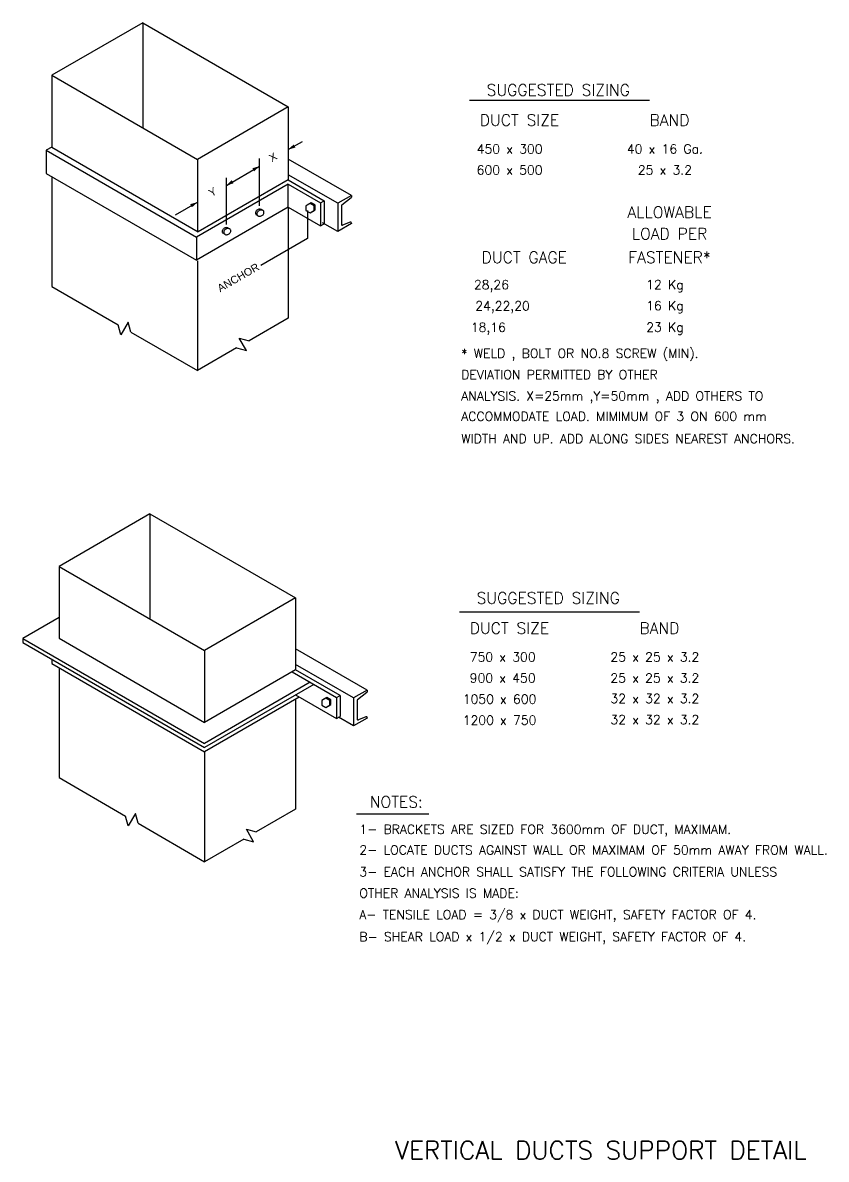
# Model space of a CAD drawing. Header units: millimetres. Extents: x -95178 to 274693, y -2232 to 263302.
# Drawn here: x 182632 to 201187, y 234274 to 260501 of the extents above; entities that cross this region are included whole.
import ezdxf
from ezdxf.enums import TextEntityAlignment as Align

# ---------------------------------------------------------------- set-up
doc = ezdxf.new("R2010")
doc.units = ezdxf.units.MM
for name, color, linetype in [('MDUCT', 3, 'Continuous'), ('MEQUIP', 2, 'Continuous'), ('MNOTE', 7, 'Continuous'), ('MTEXT', 4, 'Continuous'), ('MTEXT1', 1, 'Continuous'), ('TXT', 3, 'Continuous'), ('WALL', 7, 'Continuous')]:
    doc.layers.add(name, color=color, linetype=linetype)
doc.styles.add('SIM1', font='ROMANS.SHX', dxfattribs={"width": 0.8, "height": 250})
doc.styles.add('SIMR', font='ROMANS.SHX', dxfattribs={"oblique": 20, "height": 250})
doc.styles.add('SIMT', font='ROMANS.SHX', dxfattribs={"oblique": 20, "height": 400})
doc.styles.get("Standard").update_dxf_attribs({"font": 'arial.ttf'})

# ---------------------------------------------------------------- blocks, each defined once
blk = doc.blocks.new('ARR01B')
at = {"color": 2}
blk.add_lwpolyline([(-2, 0, 1, 0, 0), (0, 0, 0, 0, 0)], format="xyseb", dxfattribs=at)

msp = doc.modelspace()

# ---------------------------------------------------------------- linework, layer by layer
msp.add_line((182631.938, 246294.404), (182631.736, 246197.526))
at = {"layer": 'MDUCT'}
for p, q in [((185404.404, 260500.59), (183304.404, 259288.155)), ((185404.404, 260500.59), (185404.404, 258075.719)), ((185404.404, 260500.59), (188764.404, 258560.693)), ((183304.404, 259288.155), (186664.404, 257348.258)), ((183304.404, 259288.155), (183304.404, 257627.847)), ((188764.404, 258560.693), (186664.404, 257348.258)), ((188764.404, 258560.693), (188764.404, 256872.484)), ((186664.404, 257348.258), (186664.404, 255687.95)), ((183304.404, 256948.883), (183304.404, 254413.208)), ((188764.404, 256242.018), (188764.404, 253685.746)), ((186664.404, 255008.986), (186664.404, 252473.311)), ((183304.404, 254413.208), (184838.912, 253527.259)), ((188764.404, 253685.746), (187859.896, 253163.529)), ((185129.896, 253359.259), (186664.404, 252473.311)), ((187568.912, 252995.529), (186664.404, 252473.311)), ((185569.632, 249168.479), (183469.632, 247956.044)), ((185569.632, 249168.479), (188929.632, 247228.582)), ((185569.632, 249168.479), (185569.632, 246743.608)), ((183469.632, 247956.044), (186829.632, 246016.147)), ((183469.632, 247956.044), (183469.632, 246295.736)), ((188929.632, 247228.582), (186829.632, 246016.147)), ((188929.632, 247228.582), (188929.632, 245568.274)), ((183469.632, 246295.736), (186829.632, 244355.839)), ((186829.632, 246016.147), (186829.632, 244355.839)), ((183469.632, 245616.772), (183469.632, 243081.097)), ((188929.632, 245568.274), (186829.632, 244355.839)), ((188929.632, 244889.31), (188929.632, 242353.635)), ((186829.632, 243676.875), (186829.632, 241141.2)), ((183469.632, 243081.097), (185004.14, 242195.148)), ((188929.632, 242353.635), (188025.124, 241831.418)), ((185295.124, 242027.148), (186829.632, 241141.2)), ((187734.14, 241663.418), (186829.632, 241141.2))]:
    msp.add_line(p, q, dxfattribs=at)
for points in [[(185129.896, 253359.259), (185068.404, 253588.752), (184900.404, 253297.767), (184838.912, 253527.259)], [(187568.912, 252995.529), (187798.404, 252934.036), (187630.404, 253225.021), (187859.896, 253163.529)], [(185295.124, 242027.148), (185233.632, 242256.641), (185065.632, 241965.656), (185004.14, 242195.148)], [(187734.14, 241663.418), (187963.632, 241601.925), (187795.632, 241892.91), (188025.124, 241831.418)]]:
    msp.add_lwpolyline(points, dxfattribs=at)
at = {"layer": 'MEQUIP'}
for p, q in [((183300.564, 257630.064), (183174.564, 257557.318)), ((183174.564, 257557.318), (186640.985, 255555.979)), ((183174.564, 257557.318), (183174.564, 257023.846)), ((183300.564, 257630.064), (186682.985, 255677.222)), ((190221.936, 256515.638), (188764.404, 257349.309)), ((183174.564, 257023.846), (186640.985, 255022.507)), ((188758.822, 256778.713), (186640.985, 255555.979)), ((188758.822, 256875.707), (186682.985, 255677.222)), ((188758.822, 256875.707), (189594.981, 256392.951)), ((188758.822, 256245.241), (188758.822, 256778.713)), ((188758.822, 256778.713), (189510.981, 256344.453)), ((189906.936, 256333.773), (188764.404, 256987.271)), ((190221.936, 256515.638), (189906.936, 256333.773)), ((190221.936, 256515.638), (190221.936, 256477.335)), ((188758.822, 256245.241), (186640.985, 255022.507)), ((188758.822, 256245.241), (189510.981, 255810.981)), ((189291.345, 256344.533), (189197.453, 256290.324)), ((189385.237, 256290.324), (189291.345, 256344.533)), ((189385.237, 256181.907), (189385.237, 256290.324)), ((189510.981, 256344.453), (189594.981, 256392.951)), ((189510.981, 256344.453), (189510.981, 255810.981)), ((189594.981, 256392.951), (189594.981, 255859.479)), ((189906.936, 256333.773), (189906.936, 255686.403)), ((189990.936, 256275.081), (189990.936, 255847.982)), ((190213.926, 256460.835), (189998.945, 256291.581)), ((189291.345, 256127.698), (189385.237, 256181.907)), ((189510.981, 255810.981), (189594.981, 255859.479)), ((189906.936, 255686.403), (189557.443, 255886.304)), ((190221.936, 255868.268), (189906.936, 255686.403)), ((190193.142, 255897.796), (190019.73, 255828.482)), ((190221.936, 255878.296), (190221.936, 255868.268)), ((186640.985, 255555.979), (186640.985, 255022.507)), ((183469.632, 246778.047), (182631.938, 246294.404)), ((182631.938, 246294.404), (186829.632, 243870.864)), ((182631.736, 246197.526), (186829.632, 243773.87)), ((190586.959, 245101.616), (188929.632, 246049.564)), ((183301.632, 245810.761), (183301.632, 245713.766)), ((183301.632, 245713.766), (186829.632, 243676.875)), ((188850.429, 245522.546), (189876.004, 244930.431)), ((190271.959, 244919.75), (188929.632, 245687.527)), ((189960.004, 244978.928), (188929.632, 245568.274)), ((189270.429, 245280.059), (186829.632, 243870.864)), ((189354.429, 245231.562), (186829.632, 243773.87)), ((188934.429, 244989.075), (189876.004, 244445.456)), ((189876.004, 244930.431), (189960.004, 244978.928)), ((189960.004, 244978.928), (189960.004, 244493.954)), ((190586.959, 245101.616), (190271.959, 244919.75)), ((190578.949, 245046.812), (190363.968, 244877.559)), ((190586.959, 245101.616), (190586.959, 245063.312)), ((189018.429, 244940.577), (186829.632, 243676.875)), ((189656.368, 244930.51), (189562.476, 244876.302)), ((189750.259, 244876.302), (189656.368, 244930.51)), ((189656.368, 244713.676), (189750.259, 244767.885)), ((189750.259, 244767.885), (189750.259, 244876.302)), ((189876.004, 244930.431), (189876.004, 244445.456)), ((190271.959, 244919.75), (190271.959, 244272.381)), ((190355.959, 244861.059), (190355.959, 244433.96)), ((189876.004, 244445.456), (189960.004, 244493.954)), ((190271.959, 244272.381), (189922.466, 244472.281)), ((190586.959, 244454.246), (190271.959, 244272.381)), ((190558.164, 244483.773), (190384.753, 244414.46)), ((190586.959, 244464.273), (190586.959, 244454.246))]:
    msp.add_line(p, q, dxfattribs=at)
for points in [[(189171.846, 256166.452), (189265.738, 256112.243), (189359.63, 256166.452), (189359.63, 256274.869), (189265.738, 256329.078), (189171.846, 256274.869)], [(189536.869, 244752.43), (189630.761, 244698.221), (189724.653, 244752.43), (189724.653, 244860.847), (189630.761, 244915.055), (189536.869, 244860.847)]]:
    msp.add_lwpolyline(points, close=True, dxfattribs=at)
for centre, start, end in [((190011.936, 256275.081), 128.2132107, 180), ((190200.936, 256477.335), 308.2132107, 0), ((190011.936, 255847.982), 180, 291.7867893), ((190200.936, 255878.296), 0, 111.7867893), ((190565.959, 245063.312), 308.2132107, 0), ((190376.959, 244861.059), 128.2132107, 180), ((190376.959, 244433.96), 180, 291.7867893), ((190565.959, 244464.273), 0, 111.7867893)]:
    msp.add_arc(centre, 21, start, end, dxfattribs=at)
at = {"layer": 'MTEXT1', "color": 2}
for p, q in [((192949.379, 258714.061), (197106.686, 258714.061)), ((192716.918, 246908.925), (196874.225, 246908.925)), ((190339.137, 242246.411), (192011.967, 242246.411))]:
    msp.add_line(p, q, dxfattribs=at)
at = {"layer": 'TXT', "color": 2}
for p, q in [((188764.404, 257573.482), (189089.17, 257760.986)), ((188101.181, 256273.255), (188101.181, 257366.761)), ((187333.815, 256747.531), (188101.181, 257190.57)), ((187333.815, 255846.672), (187333.815, 256923.722)), ((186162.481, 256071.261), (186664.404, 256361.046)), ((188070.256, 256042.987), (188024.794, 256069.235)), ((188178.732, 256168.56), (188141.723, 256189.927)), ((189204.465, 256166.665), (189204.465, 255522.754)), ((187411.366, 255741.978), (187374.356, 255763.345)), ((187302.89, 255616.405), (187257.427, 255642.652))]:
    msp.add_line(p, q, dxfattribs=at)
for points in [[(188088.135, 256164.754, 0.077189645), (188061.291, 256143.149, 0.086976517), (188044.877, 256117.287, 0.10569519), (188039.541, 256088.198, 0.124233074), (188046.436, 256063.889, 0.124233074), (188064.041, 256045.763, 0.10569519), (188091.901, 256035.839, 0.086976517), (188122.504, 256037.123, 0.077189645), (188154.638, 256049.569, 0.077189645), (188181.483, 256071.174, 0.086976517), (188197.896, 256097.036, 0.10569519), (188203.232, 256126.125, 0.124233074), (188196.337, 256150.434, 0.124233074), (188178.732, 256168.56, 0.10569519), (188150.872, 256178.484, 0.086976517), (188120.269, 256177.2, 0.077189645)], [(187320.769, 255738.172, 0.077189645), (187293.924, 255716.567, 0.086976517), (187277.51, 255690.705, 0.10569519), (187272.174, 255661.615, 0.124233074), (187279.07, 255637.307, 0.124233074), (187296.674, 255619.181, 0.10569519), (187324.534, 255609.257, 0.086976517), (187355.138, 255610.541, 0.077189645), (187387.271, 255622.987, 0.077189645), (187414.116, 255644.592, 0.086976517), (187430.53, 255670.453, 0.10569519), (187435.866, 255699.543, 0.124233074), (187428.97, 255723.852, 0.124233074), (187411.366, 255741.978, 0.10569519), (187383.506, 255751.902, 0.086976517), (187352.902, 255750.618, 0.077189645)]]:
    msp.add_lwpolyline(points, format="xyb", close=True, dxfattribs=at)
for centre, radius, start, end in [((188076.813, 256109.565), 70.735, 157.5390646, 181.6730134), ((188057.719, 256109.007), 51.632, 181.6730134, 210), ((188093.423, 256102.698), 88.709, 137.6555536, 157.5390646), ((188057.719, 256109.007), 51.632, 210, 238.3269866), ((188110.838, 256086.827), 112.271, 120, 137.6555536), ((188110.838, 256086.827), 112.271, 102.3444464, 120), ((188105.801, 256109.844), 88.709, 82.4609354, 102.3444464), ((188108.159, 256127.663), 70.735, 58.3269866, 82.4609354), ((187309.446, 255682.983), 70.735, 157.5390646, 181.6730134), ((187326.057, 255676.116), 88.709, 137.6555536, 157.5390646), ((187343.472, 255660.245), 112.271, 120, 137.6555536), ((187343.472, 255660.245), 112.271, 102.3444464, 120), ((187338.434, 255683.262), 88.709, 82.4609354, 102.3444464), ((187340.793, 255701.081), 70.735, 58.3269866, 82.4609354), ((187290.352, 255682.425), 51.632, 181.6730134, 210), ((187290.352, 255682.425), 51.632, 210, 238.3269866)]:
    msp.add_arc(centre, radius, start, end, dxfattribs=at)
at = {"layer": 'WALL', "color": 2}
msp.add_line((189204.465, 255522.754), (188126.619, 254900.459), dxfattribs=at)

# ---------------------------------------------------------------- block references
at = {"layer": 'TXT'}
for p, xscale, yscale, zscale, rotation in [((188764.404, 257573.482), 84, 84, 84, 210.0000000000004), ((188101.181, 257190.57), 83.99999999999997, 83.99999999999997, 83.99999999999997, 30.00000000000043), ((187333.815, 256747.531), 84, 84, 84, 210.0000000000001), ((186664.404, 256361.046), 84, 84, 84, 29.99999999999979)]:
    msp.add_blockref('ARR01B', p, dxfattribs=dict(at, xscale=xscale, yscale=yscale, zscale=zscale, rotation=rotation))

# ---------------------------------------------------------------- texts
at = {"layer": 'MNOTE', "style": 'SIM1'}
for s, p in [('450 x 300', (193875.279, 257589.285)), ('40 x 16 Ga.', (197461.004, 257589.285)), ('600 x 500', (193875.279, 257100.797)), ('25 x 3.2', (197461.004, 257100.797)), ('28,26', (193456.119, 254423.771)), ('12 Kg', (197461.004, 254423.771)), ('24,22,20', (193711.425, 253935.282)), ('16 Kg', (197461.004, 253935.282)), ('18,16', (193383.718, 253441.275)), ('23 Kg', (197461.004, 253441.275)), ('750 x 300', (193715.218, 245866.489)), ('25 x 25 x 3.2', (197228.543, 245866.489)), ('900 x 450', (193715.218, 245378.001)), ('25 x 25 x 3.2', (197228.543, 245378.001)), ('1050 x 600', (193642.818, 244892.273)), ('32 x 32 x 3.2', (197228.543, 244906.072)), ('1200 x 750', (193642.818, 244406.544)), ('32 x 32 x 3.2', (197228.543, 244420.343))]:
    msp.add_text(s, height=210, dxfattribs=at).set_placement(p, align=Align.MIDDLE)
for s, p in [('* WELD , BOLT OR NO.8 SCREW (MIN).', (192757.998, 252765.119)), ('DEVIATION PERMITTED BY OTHER', (192757.998, 252276.63)), ('ANALYSIS. X=25mm ,Y=50mm , ADD OTHERS TO', (192757.998, 251782.623)), ('ACCOMMODATE LOAD. MIMIMUM OF 3 ON 600 mm', (192757.998, 251311.593)), ('WIDTH AND UP. ADD ALONG SIDES NEAREST ANCHORS.', (192757.998, 250797.367)), ('1- BRACKETS ARE SIZED FOR 3600mm OF DUCT, MAXIMAM.', (190405.382, 241783.538)), ('2- LOCATE DUCTS AGAINST WALL OR MAXIMAM OF 50mm AWAY FROM WALL.', (190405.382, 241306.089)), ('3- EACH ANCHOR SHALL SATISFY THE FOLLOWING CRITERIA UNLESS ', (190405.382, 240801.042)), ('OTHER ANALYSIS IS MADE:', (190405.382, 240309.794)), ('A- TENSILE LOAD = 3/8 x DUCT WEIGHT, SAFETY FACTOR OF 4.', (190405.382, 239815.786)), ('B- SHEAR LOAD x 1/2 x DUCT WEIGHT, SAFETY FACTOR OF 4.', (190405.382, 239305.219))]:
    msp.add_text(s, height=210, dxfattribs=at).set_placement(p)
at = {"layer": 'MTEXT', "style": 'SIMT'}
msp.add_text('VERTICAL DUCTS SUPPORT DETAIL', height=420, dxfattribs=at).set_placement((195981.925, 234274.093), align=Align.CENTER)
at = {"layer": 'MTEXT1', "color": 2, "style": 'SIMR'}
for s, p in [('SUGGESTED SIZING', (194999.327, 258948.389)), ('DUCT SIZE', (194103.848, 258252.914)), ('BAND', (197567.635, 258252.914)), ('ALLOWABLE', (197567.635, 256127.852)), ('LOAD PER', (197567.635, 255631.085)), ('DUCT GAGE', (194214.354, 255087.4)), ('FASTENER*', (197567.635, 255087.4)), ('SUGGESTED SIZING', (194766.866, 247225.593)), ('DUCT SIZE', (193871.387, 246530.119)), ('BAND', (197335.174, 246530.119)), ('NOTES: ', (191348.805, 242521.683))]:
    msp.add_text(s, height=262.5, dxfattribs=at).set_placement(p, align=Align.MIDDLE)
at = {"layer": 'TXT'}
for s, p in [('X', (188411.716, 257399.77)), ('Y', (187015.749, 256593.808)), ('ANCHOR', (187608.469, 254623.056))]:
    msp.add_text(s, height=176.4, rotation=30, dxfattribs=at).set_placement(p, align=Align.MIDDLE)

doc.saveas('drawing.dxf')
